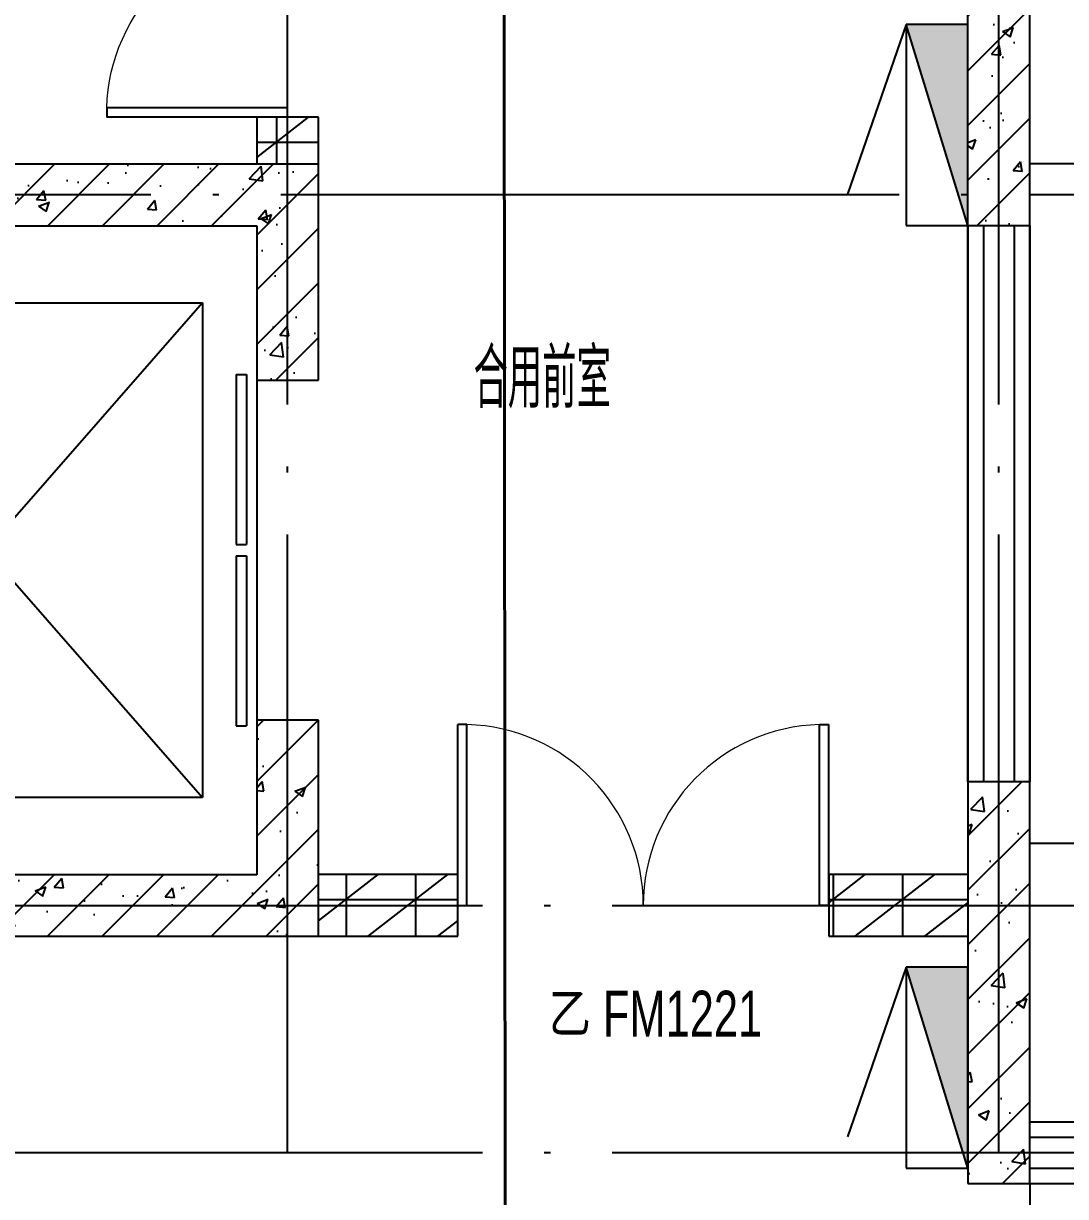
# Model space of a CAD drawing. Extents: x 718358 to 1668613, y -348838 to -159582.
# Drawn here: x 790481 to 793851, y -327336 to -323540 of the extents above; entities that cross this region are included whole.
import ezdxf

# ---------------------------------------------------------------- set-up
doc = ezdxf.new("R2010")
doc.units = 0
doc.header["$LTSCALE"] = 1000
doc.linetypes.add('DOTE', pattern=[2.42, 2, -0.2, 0.02, -0.2])
for name, color, linetype in [('EQUIP_消防', 7, 'Continuous'), ('变更', 6, 'Continuous'), ('建-可见线', 7, 'Continuous'), ('建-墙体', 2, 'Continuous'), ('建-影线', 8, 'Continuous'), ('建-房间名', 7, 'Continuous'), ('建-柱子', 6, 'Continuous'), ('建-楼梯', 4, 'Continuous'), ('建-轴网', 14, 'DOTE'), ('建-门', 4, 'Continuous'), ('建-门窗', 4, 'Continuous'), ('建-门窗-编号', 7, 'Continuous'), ('建-阳台', 5, 'Continuous')]:
    doc.layers.add(name, color=color, linetype=linetype)
doc.styles.add('_TCH_WINDOW', font='gt单线西文.shx', dxfattribs={"height": 3.5, "bigfont": 'gt单线中文.shx'})
doc.styles.add('DIM_FONT', font='SIMPLEX.shx', dxfattribs={"width": 0.8, "bigfont": 'GBCBIG.shx'})
pattern_1 = [(0, (0, 0), (0, 175), []), (37.875, (200, 0), (-84.807639, 109.038328), []), (90, (200, 0), (-225, 1e-14), [])]
pattern_2 = [(45, (0, 0), (-88.388348, 88.388348), []), (50, (0, 0), (358.63009, -31.37607), [37.5, -412.5]), (355, (0, 0), (-69.37567, 376.09607), [30, -330]), (100.4514, (29.9, -2.6), (289.25469, 344.71977), [31.8701, -350.57106]), (46.1842, (0, 100), (533.62052, -82.7595), [56.25, -618.75]), (96.6356, (44.47, 93.1), (467.33135, 487.05894), [47.80514, -525.8565]), (351.1842, (0, 100), (467.33097, 487.0593), [45, -495]), (21, (50, 75), (298.45353, -201.30945), [37.5, -412.5]), (326, (50, 75), (121.65767, 362.57502), [30, -330]), (71.4514, (74.87, 58.22), (420.11131, 161.26525), [31.8701, -350.57106]), (37.5, (0, 0), (6.079928, 166.446927), [0, -326, 0, -335, 0, -331.25]), (7.5, (0, 0), (131.53477, 197.205856), [0, -191, 0, -318.5, 0, -126.25]), (327.5, (-111.5, 0), (266.911218, -11.277436), [0, -125, 0, -390, 0, -517.5]), (317.5, (-161.5, 0), (291.593085, 50.05249), [0, -162.5, 0, -259, 0, -367.5])]

# ---------------------------------------------------------------- blocks, each defined once
blk = doc.blocks.new('$TwtSys$00000434')
for p, q in [((-0.5, 0.5), (-0.5, -0.5)), ((-0.5, -0.5), (0.5, 0.5)), ((0.5, 0.5), (-0.5, 0.5)), ((0.5, -0.5), (0.5, 0.5)), ((-0.5, -0.5), (0.5, -0.5))]:
    blk.add_line(p, q)
blk.add_solid([(0.5, -0.5), (0.5, 0.5), (-0.5, -0.5)])
blk = doc.blocks.new('消火栓箱')
at = {"layer": 'EQUIP_消防'}
blk.add_line((367122.9, -47604.3), (366574, -47793.1), dxfattribs=at)
at = {"layer": 'EQUIP_消防', "color": 234, "xscale": -650, "yscale": 200, "zscale": 650, "rotation": 179.9999999999997}
blk.add_blockref('$TwtSys$00000434', (366797.9, -47504.3), dxfattribs=at)
blk = doc.blocks.new('$DorLib2D$00000002')
for p, q in [((-0.5, 0), (-0.5, 0.4875)), ((-0.475, 0.4875), (-0.5, 0.4875)), ((-0.475, 0), (-0.475, 0.4875)), ((0.475, 0), (0.475, 0.4875)), ((0.475, 0.4875), (0.5, 0.4875)), ((0.5, 0), (0.5, 0.4875)), ((-0.5, 0), (-0.475, 0)), ((0.5, 0), (0.475, 0))]:
    blk.add_line(p, q)
at = {"lineweight": 13}
for centre, start, end in [((-0.4875, 0), 0, 88.5307), ((0.4875, 0), 91.4693, 180)]:
    blk.add_arc(centre, 0.4875, start, end, dxfattribs=at)
blk = doc.blocks.new('$TCHSYS$LDOR22D')
for p, q in [((-0.5167, 0.8333), (-0.0167, 0.8333)), ((-0.5167, 0.8333), (-0.5167, 0.6667)), ((-0.0167, 0.8333), (-0.0167, 0.6667)), ((0.0167, 0.8333), (0.0167, 0.6667)), ((0.0167, 0.8333), (0.5167, 0.8333)), ((0.5167, 0.8333), (0.5167, 0.6667)), ((-0.5167, 0.6667), (-0.0167, 0.6667)), ((0.0167, 0.6667), (0.5167, 0.6667)), ((-0.5, 0.5), (0.5, 0.5))]:
    blk.add_line(p, q)

msp = doc.modelspace()

# ---------------------------------------------------------------- hatches: boundary and pattern name
at = {"layer": '建-影线'}
h = msp.add_hatch(dxfattribs=at)
h.set_pattern_fill('钢筋混凝土', color=256, scale=50, style=0)
h.set_pattern_definition(pattern_2)
h.paths.add_polyline_path([(793735.2, -324193.8), (793735.2, -322293.8), (793535.2, -322293.8), (793535.2, -324193.8)])
h = msp.add_hatch(dxfattribs=at)
h.set_pattern_fill('空心砖', color=256, scale=50, style=0)
h.set_pattern_definition(pattern_1)
h.paths.add_polyline_path([(791435.2, -323994.7), (791435.2, -323843.8), (791235.2, -323843.8), (791235.2, -323994.7)])
h = msp.add_hatch(dxfattribs=at)
h.set_pattern_fill('钢筋混凝土', color=256, scale=50, style=0)
h.set_pattern_definition(pattern_2)
h.paths.add_polyline_path([(789035.2, -324128), (789135.2, -324194.7), (791235.2, -324194.7), (791435.2, -323994.7), (789035.2, -323994.7)])
h = msp.add_hatch(dxfattribs=at)
h.set_pattern_fill('钢筋混凝土', color=256, scale=50, style=0)
h.set_pattern_definition(pattern_2)
h.paths.add_polyline_path([(791235.2, -324194.7), (791235.2, -324694.5), (791435.2, -324694.5), (791435.2, -323994.7)])
h = msp.add_hatch(dxfattribs=at)
h.set_pattern_fill('钢筋混凝土', color=256, scale=50, style=0)
h.set_pattern_definition(pattern_2)
h.paths.add_polyline_path([(791435.2, -326494.7), (791435.2, -325794.5), (791235.2, -325794.5), (791235.2, -326294.7)])
h = msp.add_hatch(dxfattribs=at)
h.set_pattern_fill('钢筋混凝土', color=256, scale=50, style=0)
h.set_pattern_definition(pattern_2)
h.paths.add_polyline_path([(793735.2, -325993.8), (793535.2, -325993.8), (793535.2, -327293.8), (793735.2, -327293.8)])
h = msp.add_hatch(dxfattribs=at)
h.set_pattern_fill('钢筋混凝土', color=256, scale=50, style=0)
h.set_pattern_definition(pattern_2)
h.paths.add_polyline_path([(791435.2, -326494.7), (791235.2, -326294.7), (789135.2, -326294.7), (789035.3, -326361.4), (789035.5, -326494.7)])
h = msp.add_hatch(dxfattribs=at)
h.set_pattern_fill('空心砖', color=256, scale=50, style=0)
h.set_pattern_definition(pattern_1)
h.paths.add_polyline_path([(791435.2, -326493.8), (791885.2, -326493.8), (791885.2, -326293.8), (791435.2, -326293.8)])
h = msp.add_hatch(dxfattribs=at)
h.set_pattern_fill('空心砖', color=256, scale=50, style=0)
h.set_pattern_definition(pattern_1)
h.paths.add_polyline_path([(793535.2, -326493.8), (793535.2, -326293.8), (793085.2, -326293.8), (793085.2, -326493.8)])

# ---------------------------------------------------------------- linework, layer by layer
for p, q in [((793535.2, -324194.1), (793535.2, -325993.8)), ((793735.2, -324194.1), (793735.2, -325993.8)), ((793735.2, -327093.8), (802935.2, -327093.8)), ((793735.2, -327293.8), (802935.2, -327293.8))]:
    msp.add_line(p, q)
at = {"layer": '变更', "color": 1, "lineweight": 40}
msp.add_line((792034.4, -321709.4, 3000), (792039.3, -327553.5, 3000), dxfattribs=at)
at = {"layer": '建-可见线'}
for p, q in [((793535.2, -325994.1), (793535.2, -324194.1)), ((793735.2, -325994.1), (793735.2, -324194.1))]:
    msp.add_line(p, q, dxfattribs=at)
msp.add_lwpolyline([(793735.2, -323993.8), (793935.2, -323993.8), (793935.2, -326193.8), (793735.2, -326193.8)], dxfattribs=at)
at = {"layer": '建-墙体'}
for p, q in [((791435.2, -323843.8), (791235.2, -323843.8)), ((791235.2, -323843.8), (791235.2, -323994.7)), ((791435.2, -323994.7), (791435.2, -323843.8)), ((791885.2, -326293.8), (791435.2, -326293.8)), ((791885.2, -326493.8), (791885.2, -326293.8)), ((793535.2, -326293.8), (793085.2, -326293.8)), ((793085.2, -326293.8), (793085.2, -326493.8)), ((791435.2, -326493.8), (791885.2, -326493.8)), ((793085.2, -326493.8), (793535.2, -326493.8))]:
    msp.add_line(p, q, dxfattribs=at)
at = {"layer": '建-柱子'}
for p, q in [((793535.2, -324193.8), (793535.2, -322293.8)), ((793735.2, -324193.8), (793735.2, -322293.8)), ((789035.2, -323994.7), (791435.2, -323994.7)), ((791435.2, -324694.5), (791435.2, -323994.7)), ((789135.2, -324194.7), (791235.2, -324194.7)), ((791235.2, -324194.7), (791235.2, -324694.5)), ((793535.2, -324193.8), (793735.2, -324193.8)), ((791235.2, -324694.5), (791435.2, -324694.5)), ((791435.2, -325794.5), (791235.2, -325794.5)), ((791235.2, -325794.5), (791235.2, -326294.7)), ((791435.2, -326494.7), (791435.2, -325794.5)), ((793735.2, -325993.8), (793535.2, -325993.8)), ((793535.2, -325993.8), (793535.2, -327293.8)), ((793735.2, -327293.8), (793735.2, -325993.8)), ((791235.2, -326294.7), (789135.2, -326294.7)), ((791435.2, -326494.7), (789035.5, -326494.7)), ((793535.2, -327293.8), (793735.2, -327293.8))]:
    msp.add_line(p, q, dxfattribs=at)
at = {"layer": '建-楼梯'}
for p, q in [((789660.2, -324444.5), (791060.2, -324444.5)), ((789660.2, -324444.5), (791060.2, -326044.5)), ((791060.2, -324444.5), (789660.2, -326044.5)), ((791060.2, -324444.5), (791060.2, -326044.5)), ((791060.2, -326044.5), (789660.2, -326044.5))]:
    msp.add_line(p, q, dxfattribs=at)
at = {"layer": '建-轴网'}
for p, q in [((791335.2, -327193.8), (791335.2, -320193.8)), ((793635.2, -327193.8), (793635.2, -320193.8)), ((784053, -324093.8), (810335.2, -324093.8)), ((768185.2, -326393.8), (810335.2, -326393.8)), ((768185.2, -327193.8), (810335.2, -327193.8))]:
    msp.add_line(p, q, dxfattribs=at)
at = {"layer": '建-门窗'}
msp.add_lwpolyline([(793735.2, -327293.8), (793735.2, -328593.8), (794285.2, -328593.8)], dxfattribs=at)
at = {"layer": '建-阳台'}
for p, q in [((793585.2, -324194.1), (793585.2, -325994.1)), ((793685.2, -324194.1), (793685.2, -325994.1))]:
    msp.add_line(p, q, dxfattribs=at)
for points in [[(793735.2, -327143.8), (802935.2, -327143.8)], [(793735.2, -327243.8), (802935.2, -327243.8)]]:
    msp.add_lwpolyline(points, dxfattribs=at)

# ---------------------------------------------------------------- block references
at = {"layer": 'EQUIP_消防', "xscale": -1, "rotation": 270}
for p in [(840939.4, -690666.7, 3000), (840939.4, -693716.7, 3000)]:
    msp.add_blockref('消火栓箱', p, dxfattribs=at)
at = {"layer": '建-门', "xscale": -1200, "yscale": 1200, "zscale": 200, "rotation": 90.0000000019862}
msp.add_blockref('$DorLib2D$00000002', (791335.2, -323243.8), dxfattribs=at)
at = {"layer": '建-门窗'}
for name, p, xscale, yscale, zscale, rotation in [('$TCHSYS$LDOR22D', (791335.2, -325244.5), -1100, 200, -1100, 90.0000000019287), ('$DorLib2D$00000002', (792485.2, -326393.8), -1200, -1200, -1200, 179.9999999953613)]:
    msp.add_blockref(name, p, dxfattribs=dict(at, xscale=xscale, yscale=yscale, zscale=zscale, rotation=rotation))

# ---------------------------------------------------------------- texts
at = {"layer": '建-房间名', "style": 'DIM_FONT', "width": 0.8}
msp.add_text('合用前室', height=192.91, dxfattribs=at).set_placement((791936.1, -324785))
at = {"layer": '建-门窗-编号', "style": '_TCH_WINDOW'}
msp.add_text('乙', height=143.3, rotation=360, dxfattribs=at).set_placement((792179.7, -326818.8))
at = {"layer": '建-门窗-编号', "style": '_TCH_WINDOW', "width": 0.705882}
msp.add_text('FM1221', height=148.75, rotation=360, dxfattribs=at).set_placement((792354.7, -326818.8))

doc.saveas('drawing.dxf')
